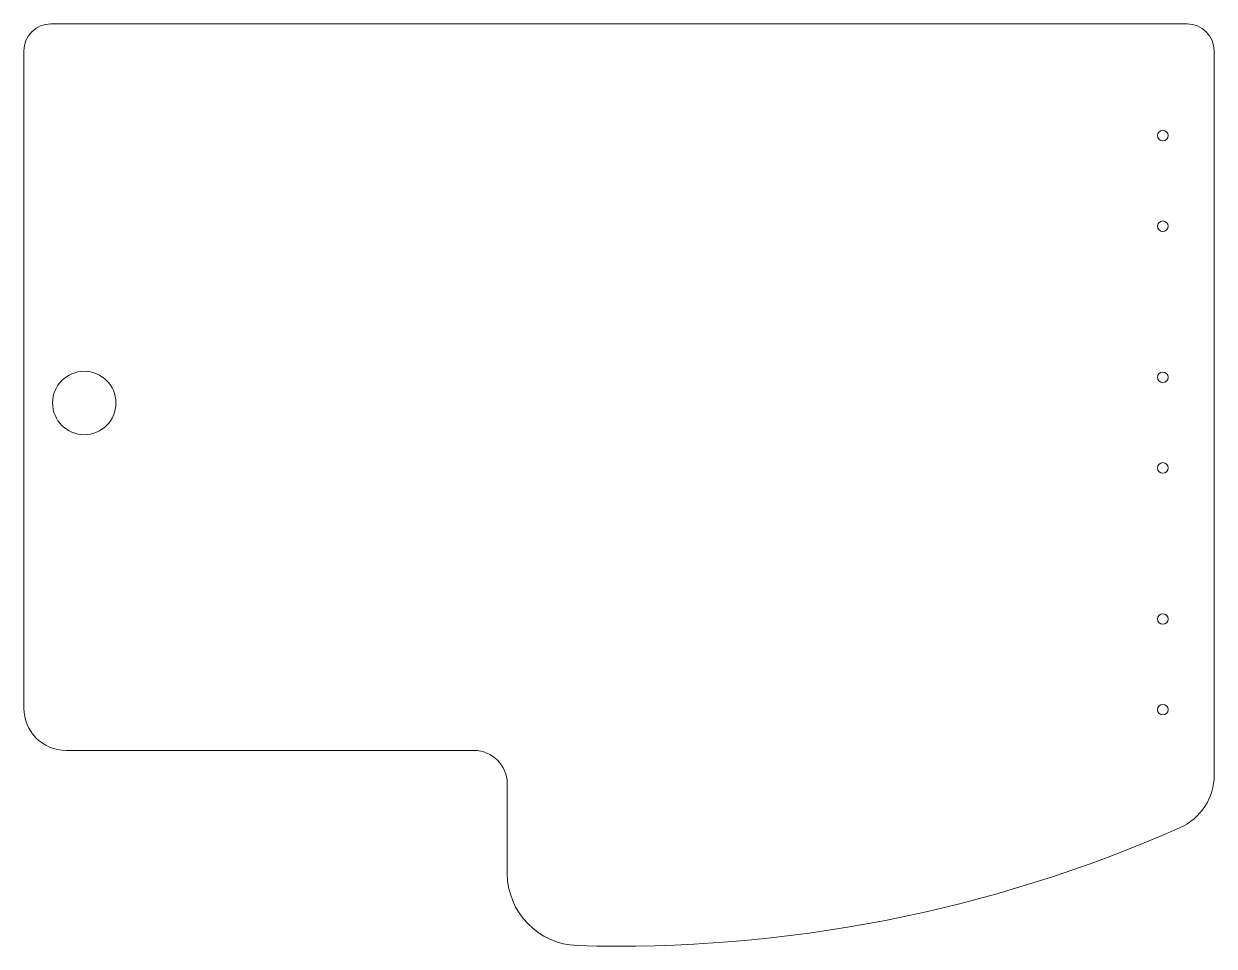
# Model space of a CAD drawing. Header units: millimetres. Extents: x -197 to 197, y 26 to 332.
import ezdxf

# ---------------------------------------------------------------- set-up
doc = ezdxf.new("R2010")
doc.units = ezdxf.units.MM

msp = doc.modelspace()

# ---------------------------------------------------------------- linework, layer by layer
at = {"color": 7, "linetype": 'Continuous', "lineweight": 15}
for p, q in [((-188, 331.5), (188, 331.5)), ((-197, 105), (-197, 322.5)), ((197, 322.5), (197, 82.82)), ((-48, 91), (-183, 91)), ((-37, 50.4), (-37, 80))]:
    msp.add_line(p, q, dxfattribs=at)
for centre, radius in [((180, 294.5), 1.75), ((180, 264.5), 1.75), ((-177, 206), 10.5), ((180, 214.5), 1.75), ((180, 184.5), 1.75), ((180, 134.5), 1.75), ((180, 104.5), 1.75)]:
    msp.add_circle(centre, radius, dxfattribs=at)
for centre, radius, start, end in [((-188, 322.5), 9, 90, 180), ((188, 322.5), 9, 0, 90), ((-183, 105), 14, 180, 270), ((-48, 80), 11, 0, 90), ((178, 82.82), 19, 293.8626, 0), ((0, 485.21), 459, 268.2875, 293.8626), ((-13, 50.4), 24, 180, 268.2875)]:
    msp.add_arc(centre, radius, start, end, dxfattribs=at)

doc.saveas('drawing.dxf')
